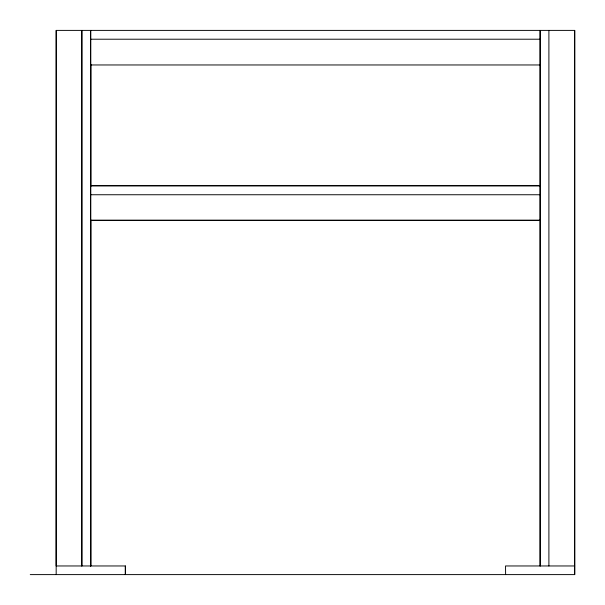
<?xml version="1.0" encoding="UTF-8"?>
<svg xmlns="http://www.w3.org/2000/svg" width="605" height="605" viewBox="0 0 605 605"><rect width="100%" height="100%" fill="white"/><g stroke="black" fill="none" stroke-linecap="round" stroke-linejoin="round"><path stroke-width="0.91" d="M90.742 39.212L540.182 39.212M90.742 64.962L540.182 64.962M90.841 185.576L540.182 185.576M90.742 185.939L540.182 185.939M90.742 194.749L540.182 194.749M90.841 220.137L540.182 220.137M90.742 220.5L540.182 220.5M574.652 565.962L505.523 565.962L505.621 574.606M30.25 574.606L574.75 574.606L574.75 30.394L56.144 30.394L56.144 565.962L125.401 565.962L125.401 574.606M574.652 30.394L574.652 574.606M548.901 30.394L548.901 565.962M540.182 30.394L540.182 565.962M540.083 30.394L540.083 565.962M125.303 565.962L125.303 574.606M90.841 64.402L90.841 186.249M90.841 220.25L90.841 565.962M90.742 30.394L90.742 565.962M90.606 30.394L90.606 565.962M81.894 30.394L81.894 565.962M81.796 30.394L81.796 565.962M56.273 30.394L56.174 574.606"/></g></svg>
